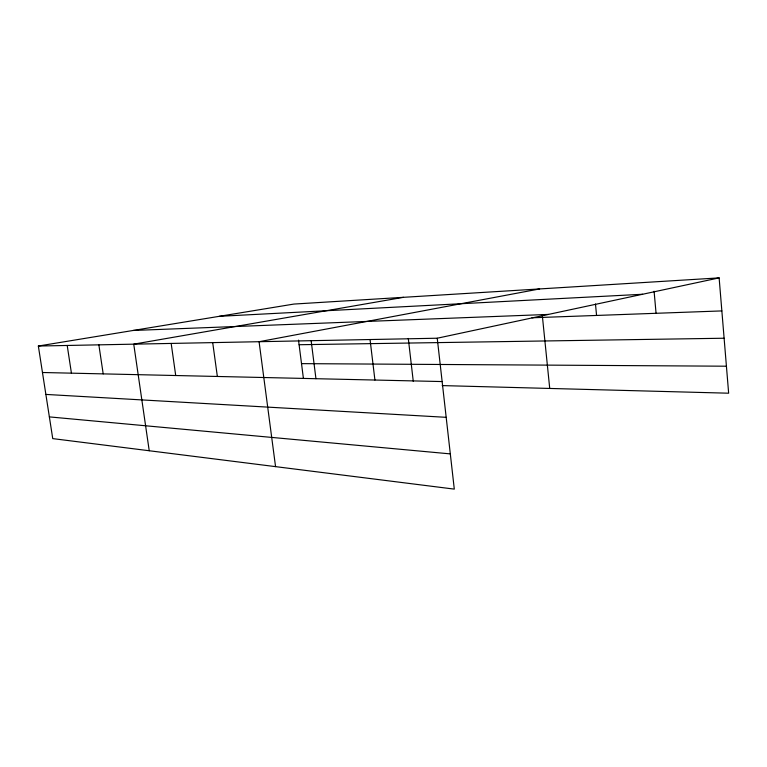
<?xml version="1.0" encoding="UTF-8"?>
<svg xmlns="http://www.w3.org/2000/svg" width="767" height="767" viewBox="0 0 767 767"><rect width="100%" height="100%" fill="white"/><g stroke="black" fill="none" stroke-linecap="round" stroke-linejoin="round"><path stroke-width="1.15" d="M437.238 338.218L454.294 489.116L52.741 438.609L38.35 346.032L437.238 338.218L719.13 277.884L728.65 393.203L442.185 385.59M539.623 288.938L259.073 341.708L275.554 466.633M403.519 297.318L133.746 344.162L149.229 450.747M38.35 346.032L293.905 304.068L719.13 277.884M219.381 316.311L642.612 294.26M133.113 330.472L548.405 314.422M531.943 317.787L721.852 310.913M299.101 344.728L724.115 338.228M301.517 363.635L726.426 366.204M42.463 372.503L442.137 381.563M45.876 394.42L446.183 417.325M49.366 416.893L450.315 453.891M67.208 345.466L71.427 373.155M98.866 344.843L103.19 373.874M171.175 343.434L175.71 375.523M212.708 342.619L217.349 376.463M298.507 340.126L303.416 378.486M311.143 340.692L315.946 378.697M370.049 339.532L374.919 380.039M408.293 338.448L413.279 381.41M542.269 315.036L549.728 388.447M595.47 303.972L596.563 315.448M654.088 291.23L656.063 313.3"/></g></svg>
